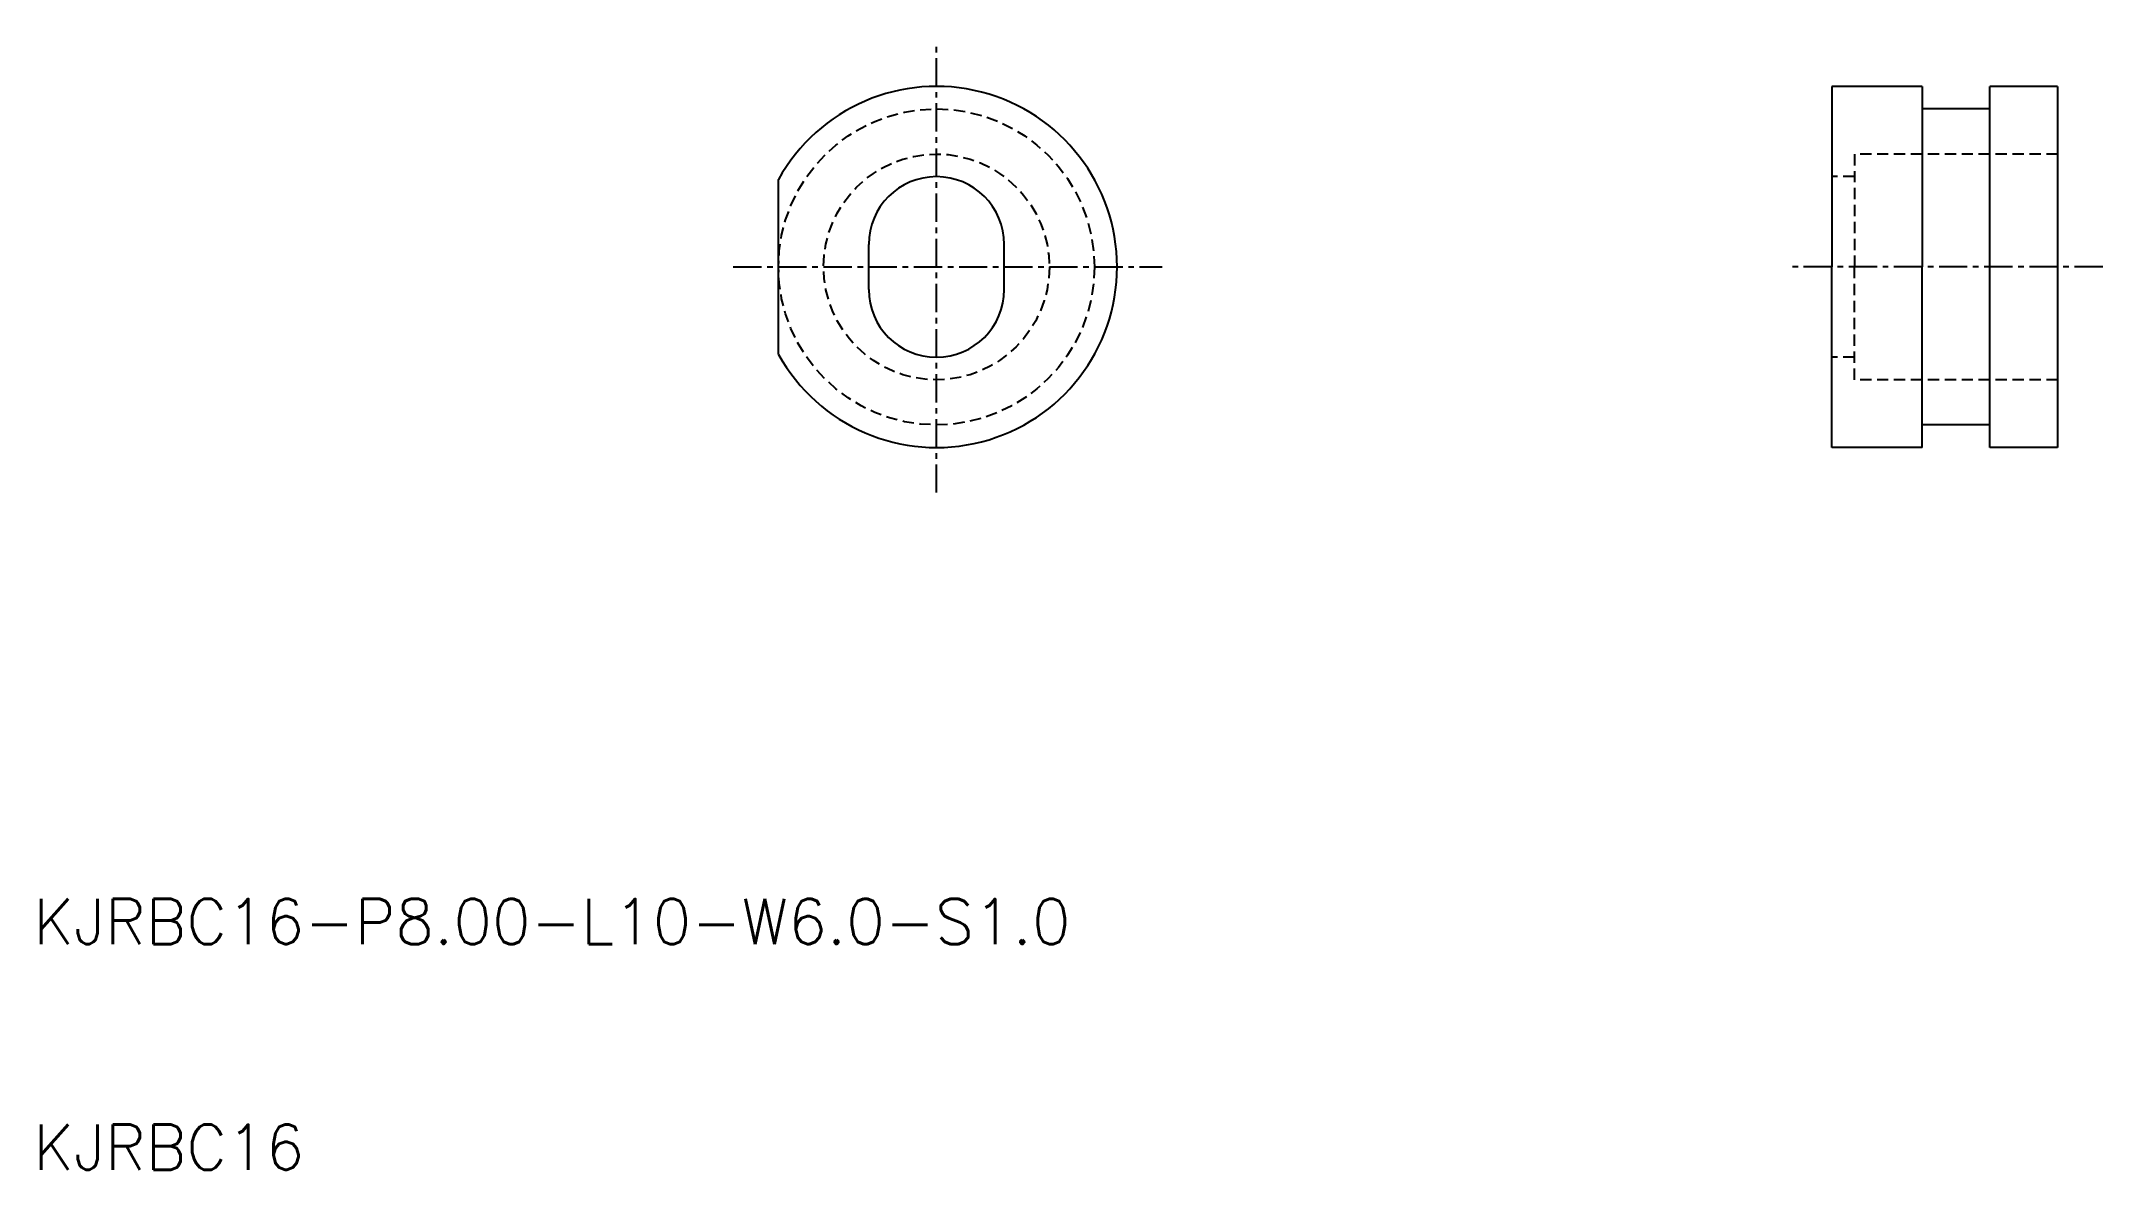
# Model space of a CAD drawing. Extents: x 10.3 to 101.7, y 10 to 60.
import ezdxf

# ---------------------------------------------------------------- set-up
doc = ezdxf.new("R2010")
doc.units = 0
doc.linetypes.add('CENTER', pattern=[2, 1.25, -0.25, 0.25, -0.25])
doc.linetypes.add('DASHED', pattern=[0.75, 0.5, -0.25])
doc.layers.get('0').update_dxf_attribs({"linetype": 'CONTINUOUS'})
doc.layers.add('CENTER', color=1, linetype='CENTER')
doc.styles.get("Standard").update_dxf_attribs({"font": 'txt.shx'})

msp = doc.modelspace()

# ---------------------------------------------------------------- linework, layer by layer
at = {"color": 7, "linetype": 'CONTINUOUS'}
for p, q in [((93.665, 58), (89.665, 58)), ((89.665, 58), (89.665, 50)), ((93.665, 58), (93.665, 50)), ((96.665, 42), (96.665, 58)), ((99.665, 58), (96.665, 58)), ((99.665, 58), (99.665, 42)), ((96.665, 57), (93.665, 57)), ((43, 46.127), (43, 53.873)), ((47, 49), (47, 51)), ((53, 49), (53, 51)), ((89.665, 42), (89.665, 50)), ((93.665, 42), (93.665, 50)), ((96.665, 43), (93.665, 43)), ((93.665, 42), (89.665, 42)), ((99.665, 42), (96.665, 42))]:
    msp.add_line(p, q, dxfattribs=at)
at = {"color": 3, "linetype": 'DASHED'}
for p, q in [((99.665, 55), (90.665, 55)), ((90.665, 55), (90.665, 50)), ((90.665, 54), (89.665, 54)), ((90.665, 45), (90.665, 50)), ((90.665, 46), (89.665, 46)), ((99.665, 45), (90.665, 45))]:
    msp.add_line(p, q, dxfattribs=at)
for radius in [7, 5]:
    msp.add_circle((50, 50), radius, dxfattribs=at)
at = {"color": 7, "linetype": 'CONTINUOUS'}
for centre, radius, start, end in [((50, 50), 8, 208.95502, 151.04498), ((50, 51), 3, 0, 180), ((50, 49), 3, 180, 0)]:
    msp.add_arc(centre, radius, start, end, dxfattribs=at)
at = {"layer": 'CENTER', "color": 1, "linetype": 'CENTER'}
for p, q in [((50, 40), (50, 60)), ((41, 50), (60, 50)), ((101.665, 50), (87.665, 50))]:
    msp.add_line(p, q, dxfattribs=at)

# ---------------------------------------------------------------- texts
at = {"color": 7, "linetype": 'CONTINUOUS'}
for s, p in [('KJRBC16-P8.00-L10-W6.0-S1.0', (10, 20)), ('KJRBC16', (10, 10))]:
    msp.add_text(s, height=2, dxfattribs=at).set_placement(p)

doc.saveas('drawing.dxf')
